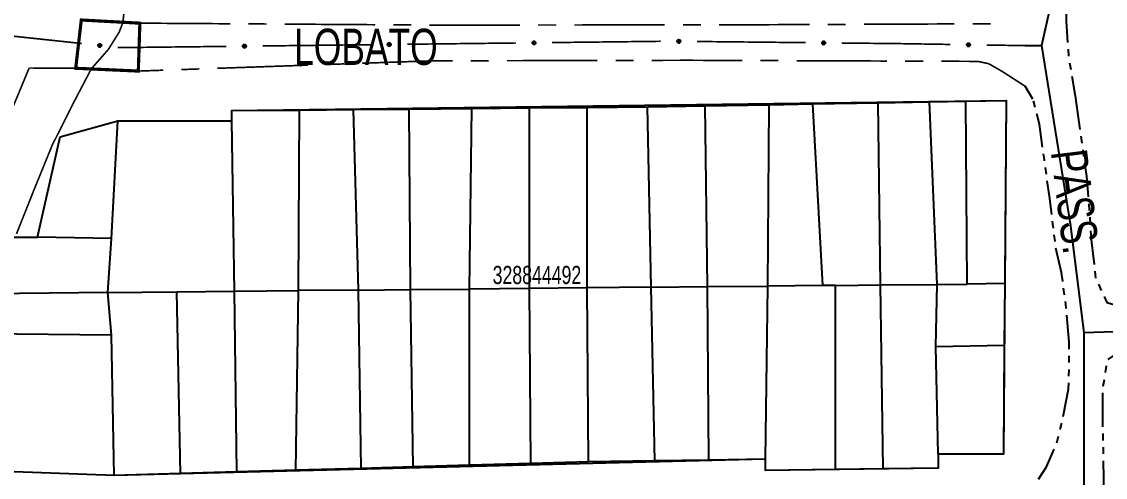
# Model space of a CAD drawing. Extents: x 203614 to 206284, y 4847494 to 4848495.
# Drawn here: x 204526.1 to 204645.8, y 4848072.4 to 4848122.8 of the extents above; entities that cross this region are included whole.
import ezdxf

# ---------------------------------------------------------------- set-up
doc = ezdxf.new("R2010")
doc.units = 0
doc.header["$LTSCALE"] = 1.5
doc.header["$MEASUREMENT"] = 0
doc.linetypes.add('PHANTOMX2', pattern=[5, 2.5, -0.5, 0.5, -0.5, 0.5, -0.5])
for name, color, linetype in [('CD-MALHA-LOTES', 40, 'CONTINUOUS'), ('CD_TXT_QUADRA', 7, 'CONTINUOUS'), ('HD-VALAS-DRENOS', 170, 'CONTINUOUS'), ('RU-QUADRAS', 210, 'CONTINUOUS'), ('SV-EIXO-RUA-N-PAV', 6, 'CONTINUOUS'), ('SV-PONTE-BUEIRO', 249, 'CONTINUOUS'), ('SV-RUA-NAO-PAV-S-GUIA-C-GUIA', 7, 'PHANTOMX2'), ('SV-RUA-PAVIM-S-GUIA-C-GUIA', 7, 'CONTINUOUS'), ('SV-TXT-RUA-N-PAV-S-GUIA-C-GUIA', 7, 'CONTINUOUS')]:
    doc.layers.add(name, color=color, linetype=linetype)
doc.styles.add('ARIAL', font='ARIAL.TTF')

msp = doc.modelspace()

# ---------------------------------------------------------------- linework, layer by layer
at = {"layer": 'CD-MALHA-LOTES', "flags": 128}
for points in [[(204626.41, 4848113.9), (204630.43, 4848113.97)], [(204630.43, 4848113.97), (204634.86, 4848114.05)], [(204630.57, 4848093.78), (204630.43, 4848113.97)], [(204634.86, 4848114.05), (204634.72, 4848093.83)], [(204549.33, 4848112.94), (204556.8, 4848113.01)], [(204549.33, 4848111.83), (204549.33, 4848112.94)], [(204556.67, 4848093.06), (204556.8, 4848113.01)], [(204556.8, 4848113.01), (204562.76, 4848113.06)], [(204562.76, 4848113.06), (204568.92, 4848113.12)], [(204563.31, 4848093.12), (204562.76, 4848113.06)], [(204568.92, 4848113.12), (204575.85, 4848113.18)], [(204569.06, 4848093.18), (204568.92, 4848113.12)], [(204575.57, 4848093.24), (204575.85, 4848113.18)], [(204575.85, 4848113.18), (204582.22, 4848113.24)], [(204582.22, 4848113.24), (204588.6, 4848113.3)], [(204582.22, 4848093.31), (204582.22, 4848113.24)], [(204588.59, 4848093.37), (204588.6, 4848113.3)], [(204588.6, 4848113.3), (204595.24, 4848113.36)], [(204595.24, 4848113.36), (204601.62, 4848113.47)], [(204595.66, 4848093.44), (204595.24, 4848113.36)], [(204601.62, 4848113.47), (204608.68, 4848113.59)], [(204601.89, 4848093.5), (204601.62, 4848113.47)], [(204608.54, 4848093.57), (204608.68, 4848113.59)], [(204608.68, 4848113.59), (204613.53, 4848113.68)], [(204613.53, 4848113.68), (204620.74, 4848113.8)], [(204614.64, 4848093.63), (204613.53, 4848113.68)], [(204620.74, 4848113.8), (204626.41, 4848113.9)], [(204621.01, 4848093.69), (204620.74, 4848113.8)], [(204627.24, 4848093.75), (204626.41, 4848113.9)], [(204530.35, 4848110.03), (204536.72, 4848111.83)], [(204536.03, 4848098.81), (204536.72, 4848111.83)], [(204536.72, 4848111.83), (204549.33, 4848111.83)], [(204549.6, 4848092.99), (204549.33, 4848111.83)], [(204527.86, 4848098.95), (204530.35, 4848110.03)], [(204522.73, 4848098.95), (204527.86, 4848098.95)], [(204536.03, 4848098.81), (204527.86, 4848098.95)], [(204535.61, 4848092.85), (204536.03, 4848098.81)], [(204601.89, 4848093.5), (204608.54, 4848093.57)], [(204608.27, 4848074.43), (204608.54, 4848093.57)], [(204614.64, 4848093.63), (204608.54, 4848093.57)], [(204616.02, 4848093.64), (204614.64, 4848093.63)], [(204616.02, 4848093.64), (204621.01, 4848093.69)], [(204616.02, 4848073.3), (204616.02, 4848093.64)], [(204621.01, 4848093.69), (204627.24, 4848093.75)], [(204621.28, 4848073.38), (204621.01, 4848093.69)], [(204627.1, 4848086.9), (204627.24, 4848093.75)], [(204627.24, 4848093.75), (204630.57, 4848093.78)], [(204634.72, 4848093.83), (204630.57, 4848093.78)], [(204634.72, 4848093.83), (204634.67, 4848087.04)], [(204535.61, 4848092.85), (204522.59, 4848092.72)], [(204535.61, 4848092.85), (204543.23, 4848092.92)], [(204536.03, 4848088.15), (204535.61, 4848092.85)], [(204543.23, 4848092.92), (204549.6, 4848092.99)], [(204543.65, 4848072.85), (204543.23, 4848092.92)], [(204549.6, 4848092.99), (204556.67, 4848093.06)], [(204549.89, 4848073.03), (204549.6, 4848092.99)], [(204556.39, 4848073.22), (204556.67, 4848093.06)], [(204563.31, 4848093.12), (204556.67, 4848093.06)], [(204563.31, 4848093.12), (204569.06, 4848093.18)], [(204563.6, 4848073.43), (204563.31, 4848093.12)], [(204569.06, 4848093.18), (204575.57, 4848093.24)], [(204569.35, 4848073.59), (204569.06, 4848093.18)], [(204582.22, 4848093.31), (204575.57, 4848093.24)], [(204575.57, 4848073.78), (204575.57, 4848093.24)], [(204588.59, 4848093.37), (204582.22, 4848093.31)], [(204582.36, 4848073.97), (204582.22, 4848093.31)], [(204595.66, 4848093.44), (204588.59, 4848093.37)], [(204588.73, 4848074.16), (204588.59, 4848093.37)], [(204595.66, 4848093.44), (204601.89, 4848093.5)], [(204596.07, 4848074.26), (204595.66, 4848093.44)], [(204602.04, 4848074.35), (204601.89, 4848093.5)], [(204536.03, 4848088.15), (204522.04, 4848088.29)], [(204536.31, 4848072.63), (204536.03, 4848088.15)], [(204627.1, 4848086.9), (204634.67, 4848087.04)], [(204627.38, 4848074.99), (204627.1, 4848086.9)], [(204634.67, 4848087.04), (204634.58, 4848074.99)], [(204608.27, 4848074.43), (204602.04, 4848074.35)], [(204608.27, 4848073.19), (204608.27, 4848074.43)], [(204634.58, 4848074.99), (204627.38, 4848074.99)], [(204627.38, 4848074.99), (204627.38, 4848073.47)], [(204536.31, 4848072.63), (204517.19, 4848073.33)], [(204556.39, 4848073.22), (204549.89, 4848073.03)], [(204563.6, 4848073.43), (204556.39, 4848073.22)], [(204569.35, 4848073.59), (204563.6, 4848073.43)], [(204575.57, 4848073.78), (204569.35, 4848073.59)], [(204582.36, 4848073.97), (204575.57, 4848073.78)], [(204588.73, 4848074.16), (204582.36, 4848073.97)], [(204596.07, 4848074.26), (204588.73, 4848074.16)], [(204602.04, 4848074.35), (204596.07, 4848074.26)], [(204616.02, 4848073.3), (204608.27, 4848073.19)], [(204621.28, 4848073.38), (204616.02, 4848073.3)], [(204627.38, 4848073.47), (204621.28, 4848073.38)], [(204543.65, 4848072.85), (204536.31, 4848072.63)], [(204549.89, 4848073.03), (204543.65, 4848072.85)]]:
    msp.add_lwpolyline(points, dxfattribs=at)
at = {"layer": 'HD-VALAS-DRENOS', "const_width": 0.18, "flags": 128}
msp.add_lwpolyline([(204537.56, 4848125.37), (204537.29, 4848122.7), (204536.88, 4848121.62), (204535.67, 4848119.69), (204533.79, 4848117.55), (204531.76, 4848113.67), (204529.47, 4848109.11), (204527.52, 4848104.33), (204525.53, 4848099.33)], dxfattribs=at)
at = {"layer": 'RU-QUADRAS', "color": 6, "linetype": 'Continuous'}
msp.add_lwpolyline([(204517.19, 4848073.33), (204522.04, 4848088.29), (204519.13, 4848088.29), (204520.65, 4848092.72), (204522.59, 4848092.72), (204522.73, 4848098.95), (204527.86, 4848098.95), (204530.35, 4848110.03), (204536.72, 4848111.83), (204549.33, 4848111.83), (204549.33, 4848112.94), (204634.86, 4848114.05), (204634.58, 4848074.99), (204627.38, 4848074.99), (204627.38, 4848073.47), (204608.27, 4848073.19), (204608.27, 4848074.43), (204536.31, 4848072.63)], close=True, dxfattribs=at)
at = {"layer": 'SV-EIXO-RUA-N-PAV', "flags": 128}
for points in [[(204647.894567, 4848133.867976), (204642.78012, 4848133.22867), (204641.084177, 4848130.296692), (204638.771905, 4848120.140793), (204641.968999, 4848100.212735), (204643.443703, 4848088.415104), (204643.443703, 4848067.179369), (204643.443703, 4848059.215969), (204646.09817, 4848048.893042), (204643.148762, 4848025.592722), (204644.294965, 4848015.849996), (204644.918407, 4848010.550743), (204646.393111, 4848008.191217), (204644.623466, 4847991.674535), (204642.853821, 4847981.94149), (204644.993902, 4847962.480581)], [(204534.551772, 4848120.127518), (204534.904949, 4848120.124721)], [(204534.553445, 4848120.162891), (204534.905607, 4848120.160484)], [(204534.555146, 4848120.144499), (204534.903252, 4848120.140192)], [(204534.557801, 4848120.091744), (204534.897982, 4848120.091182)], [(204534.558156, 4848120.108497), (204534.898411, 4848120.107774)], [(204534.559634, 4848120.19771), (204534.89712, 4848120.19631)], [(204534.560422, 4848120.180987), (204534.896607, 4848120.180699)], [(204534.569306, 4848120.071624), (204534.88514, 4848120.073514)], [(204534.570835, 4848120.214181), (204534.8841, 4848120.217718)], [(204534.572659, 4848120.231939), (204534.880101, 4848120.237273)], [(204534.576709, 4848120.053958), (204534.881926, 4848120.056926)], [(204534.586675, 4848120.246794), (204534.860593, 4848120.25454)], [(204534.595671, 4848120.035868), (204534.866441, 4848120.039834)], [(204534.599401, 4848120.265404), (204534.848494, 4848120.274799)], [(204534.606673, 4848120.015553), (204534.857118, 4848120.023113)], [(204534.620589, 4848120.28159), (204534.824295, 4848120.287242)], [(204534.629401, 4848120.004813), (204534.830104, 4848120.008042)], [(204534.637029, 4848120.296649), (204534.814893, 4848120.29895)], [(204534.640672, 4848119.990514), (204534.818616, 4848119.992244)], [(204534.659058, 4848120.307665), (204534.789259, 4848120.306086)], [(204534.661434, 4848119.983546), (204534.793136, 4848119.983179)], [(204534.673429, 4848119.976238), (204534.780519, 4848119.973721)], [(204534.675756, 4848120.315807), (204534.781439, 4848120.3133)], [(204550.538284, 4848120.061748), (204550.88827, 4848120.100911)], [(204550.540321, 4848120.097054), (204550.875615, 4848120.135486)], [(204550.540797, 4848120.026425), (204550.891836, 4848120.06532)], [(204550.542143, 4848120.043685), (204550.888325, 4848120.080482)], [(204550.543077, 4848120.080541), (204550.876947, 4848120.119923)], [(204550.549216, 4848120.13258), (204550.853881, 4848120.174154)], [(204550.54938, 4848120.00829), (204550.887343, 4848120.04772)], [(204550.5495, 4848120.114731), (204550.860159, 4848120.155207)], [(204550.551004, 4848119.991612), (204550.888875, 4848120.031193)], [(204550.561381, 4848120.148985), (204550.832472, 4848120.188999)], [(204550.564803, 4848119.97299), (204550.878207, 4848120.012133)], [(204550.571823, 4848120.168967), (204550.818067, 4848120.207688)], [(204550.574238, 4848119.956321), (204550.876974, 4848119.995282)], [(204550.590952, 4848120.18754), (204550.792569, 4848120.217189)], [(204550.595203, 4848119.940594), (204550.863613, 4848119.976483)], [(204550.6055, 4848120.204433), (204550.78185, 4848120.227706)], [(204550.608525, 4848119.921719), (204550.856329, 4848119.958778)], [(204550.626076, 4848120.217972), (204550.755554, 4848120.231767)], [(204550.632362, 4848119.913737), (204550.831281, 4848119.940625)], [(204550.641697, 4848120.228028), (204550.746938, 4848120.238009)], [(204550.645241, 4848119.900867), (204550.821738, 4848119.923581)], [(204550.66668, 4848119.896398), (204550.797506, 4848119.911573)], [(204566.537191, 4848120.248764), (204566.887177, 4848120.287927)], [(204566.539228, 4848120.28407), (204566.874522, 4848120.322502)], [(204566.539704, 4848120.213441), (204566.890743, 4848120.252337)], [(204566.54105, 4848120.230701), (204566.887232, 4848120.267499)], [(204566.541984, 4848120.267557), (204566.875854, 4848120.306939)], [(204566.548123, 4848120.319596), (204566.852788, 4848120.36117)], [(204566.548287, 4848120.195306), (204566.88625, 4848120.234736)], [(204566.548407, 4848120.301747), (204566.859066, 4848120.342223)], [(204566.549911, 4848120.178628), (204566.887782, 4848120.21821)], [(204566.560288, 4848120.336001), (204566.831379, 4848120.376015)], [(204566.56371, 4848120.160006), (204566.877114, 4848120.19915)], [(204566.57073, 4848120.355983), (204566.816974, 4848120.394704)], [(204566.573145, 4848120.143337), (204566.875881, 4848120.182298)], [(204566.589859, 4848120.374556), (204566.791476, 4848120.404205)], [(204566.59411, 4848120.127611), (204566.86252, 4848120.163499)], [(204566.604407, 4848120.391449), (204566.780757, 4848120.414722)], [(204566.607432, 4848120.108735), (204566.855236, 4848120.145794)], [(204566.624983, 4848120.404988), (204566.754461, 4848120.418784)], [(204566.631269, 4848120.100753), (204566.830188, 4848120.127641)], [(204566.640604, 4848120.415044), (204566.745845, 4848120.425025)], [(204566.644148, 4848120.087883), (204566.820645, 4848120.110598)], [(204566.665587, 4848120.083414), (204566.796413, 4848120.098589)], [(204566.678361, 4848120.077572), (204566.785, 4848120.087709)], [(204582.536098, 4848120.43578), (204582.886084, 4848120.474943)], [(204582.538135, 4848120.471086), (204582.873429, 4848120.509518)], [(204582.538611, 4848120.400457), (204582.88965, 4848120.439353)], [(204582.539957, 4848120.417717), (204582.886139, 4848120.454515)], [(204582.540891, 4848120.454573), (204582.874761, 4848120.493956)], [(204582.54703, 4848120.506613), (204582.851695, 4848120.548187)], [(204582.547194, 4848120.382322), (204582.885157, 4848120.421752)], [(204582.547314, 4848120.488763), (204582.857973, 4848120.529239)], [(204582.548818, 4848120.365644), (204582.886689, 4848120.405226)], [(204582.559195, 4848120.523018), (204582.830286, 4848120.563031)], [(204582.562617, 4848120.347022), (204582.876021, 4848120.386166)], [(204582.569637, 4848120.542999), (204582.815881, 4848120.58172)], [(204582.572052, 4848120.330353), (204582.874788, 4848120.369314)], [(204582.588766, 4848120.561573), (204582.790383, 4848120.591222)], [(204582.593017, 4848120.314627), (204582.861427, 4848120.350515)], [(204582.603314, 4848120.578465), (204582.779664, 4848120.601738)], [(204582.606339, 4848120.295751), (204582.854143, 4848120.33281)], [(204582.62389, 4848120.592005), (204582.753368, 4848120.6058)], [(204582.630176, 4848120.287769), (204582.829095, 4848120.314657)], [(204582.639511, 4848120.60206), (204582.744752, 4848120.612041)], [(204582.643055, 4848120.274899), (204582.819552, 4848120.297614)], [(204582.664494, 4848120.27043), (204582.79532, 4848120.285605)], [(204582.677268, 4848120.264588), (204582.783907, 4848120.274726)], [(204598.535087, 4848120.604613), (204598.885859, 4848120.635964)], [(204598.536812, 4848120.569243), (204598.888631, 4848120.600302)], [(204598.537911, 4848120.639865), (204598.873979, 4848120.670812)], [(204598.538543, 4848120.586469), (204598.885459, 4848120.615539)], [(204598.540298, 4848120.623294), (204598.874964, 4848120.655223)], [(204598.544989, 4848120.550921), (204598.883748, 4848120.582806)], [(204598.546241, 4848120.534211), (204598.88491, 4848120.56625)], [(204598.547482, 4848120.657333), (204598.858967, 4848120.690873)], [(204598.547597, 4848120.675184), (204598.853113, 4848120.709955)], [(204598.559621, 4848120.515286), (204598.87382, 4848120.547432)], [(204598.560124, 4848120.691314), (204598.83204, 4848120.725273)], [(204598.568682, 4848120.498411), (204598.872211, 4848120.530612)], [(204598.571008, 4848120.711058), (204598.818055, 4848120.744279)], [(204598.589292, 4848120.482221), (204598.858435, 4848120.512116)], [(204598.590547, 4848120.7292), (204598.792775, 4848120.754347)], [(204598.602189, 4848120.463053), (204598.850758, 4848120.494578)], [(204598.605469, 4848120.745764), (204598.782294, 4848120.7651)], [(204598.625842, 4848120.454541), (204598.825312, 4848120.476988)], [(204598.626341, 4848120.758842), (204598.756094, 4848120.769746)], [(204598.638431, 4848120.441388), (204598.81539, 4848120.460161)], [(204598.642182, 4848120.768546), (204598.747619, 4848120.776178)], [(204598.659765, 4848120.436442), (204598.790897, 4848120.448696)], [(204598.672406, 4848120.430317), (204598.779244, 4848120.438074)], [(204614.534187, 4848120.434872), (204614.884959, 4848120.466223)], [(204614.535912, 4848120.399502), (204614.887731, 4848120.430561)], [(204614.537011, 4848120.470124), (204614.873078, 4848120.501071)], [(204614.537642, 4848120.416728), (204614.884559, 4848120.445798)], [(204614.539398, 4848120.453553), (204614.874063, 4848120.485482)], [(204614.544088, 4848120.38118), (204614.882847, 4848120.413066)], [(204614.545341, 4848120.36447), (204614.884009, 4848120.396509)], [(204614.546582, 4848120.487592), (204614.858066, 4848120.521132)], [(204614.546696, 4848120.505443), (204614.852212, 4848120.540214)], [(204614.558721, 4848120.345545), (204614.87292, 4848120.377691)], [(204614.559224, 4848120.521573), (204614.831139, 4848120.555532)], [(204614.567782, 4848120.32867), (204614.871311, 4848120.360871)], [(204614.570108, 4848120.541317), (204614.817154, 4848120.574538)], [(204614.588391, 4848120.31248), (204614.857534, 4848120.342375)], [(204614.589647, 4848120.559459), (204614.791874, 4848120.584606)], [(204614.601289, 4848120.293312), (204614.849857, 4848120.324837)], [(204614.604568, 4848120.576023), (204614.781393, 4848120.595359)], [(204614.624942, 4848120.2848), (204614.824411, 4848120.307247)], [(204614.625441, 4848120.589101), (204614.755194, 4848120.600005)], [(204614.637531, 4848120.271647), (204614.81449, 4848120.29042)], [(204614.641282, 4848120.598805), (204614.746719, 4848120.606437)], [(204614.658865, 4848120.266701), (204614.789996, 4848120.278955)], [(204614.671505, 4848120.260576), (204614.778344, 4848120.268333)], [(204630.532784, 4848120.225965), (204630.883718, 4848120.255449)], [(204630.534321, 4848120.190586), (204630.8863, 4848120.219773)], [(204630.535796, 4848120.261201), (204630.872023, 4848120.290359)], [(204630.536143, 4848120.207803), (204630.883209, 4848120.235026)], [(204630.538094, 4848120.244618), (204630.872925, 4848120.274766)], [(204630.5424, 4848120.172221), (204630.881323, 4848120.202303)], [(204630.543563, 4848120.155504), (204630.882398, 4848120.185741)], [(204630.545459, 4848120.278618), (204630.857118, 4848120.3105)], [(204630.545669, 4848120.296469), (204630.851365, 4848120.329613)], [(204630.556842, 4848120.136509), (204630.871208, 4848120.166983)], [(204630.558282, 4848120.312531), (204630.830374, 4848120.345043)], [(204630.565814, 4848120.119585), (204630.869509, 4848120.150172)], [(204630.569271, 4848120.332217), (204630.816491, 4848120.364123)], [(204630.586336, 4848120.103286), (204630.855635, 4848120.131749)], [(204630.588906, 4848120.350255), (204630.791265, 4848120.374325)], [(204630.599132, 4848120.08405), (204630.847864, 4848120.114252)], [(204630.603915, 4848120.36674), (204630.780841, 4848120.385134)], [(204630.622739, 4848120.075412), (204630.822325, 4848120.096797)], [(204630.624857, 4848120.379706), (204630.754666, 4848120.38992)], [(204630.635258, 4848120.062192), (204630.812315, 4848120.080024)], [(204630.64075, 4848120.389326), (204630.746226, 4848120.396397)], [(204630.656565, 4848120.057132), (204630.78776, 4848120.068689)], [(204630.669173, 4848120.05094), (204630.776051, 4848120.058129)], [(204636.979423, 4848120.118206), (204638.771905, 4848120.140793)], [(204550.679454, 4848119.890556), (204550.786093, 4848119.900693)], [(205129.523234, 4848097.399761), (205062.804025, 4848096.340726), (205031.605903, 4848097.619337), (205027.341935, 4848097.400672), (205011.659562, 4848096.596448), (204858.098311, 4848094.294947), (204835.186221, 4848093.747793), (204729.597847, 4848091.226279), (204643.443703, 4848088.415104)]]:
    msp.add_lwpolyline(points, dxfattribs=at)
at = {"layer": 'SV-EIXO-RUA-N-PAV', "const_width": 0.18, "flags": 128}
for points in [[(204520.81, 4848121.63), (204532.741905, 4848120.353426)], [(204536.719207, 4848119.927901), (204536.98, 4848119.9)], [(204536.98, 4848119.9), (204548.716917, 4848120.037196)], [(204552.716643, 4848120.08395), (204564.715824, 4848120.224213)], [(204568.71555, 4848120.270967), (204580.714731, 4848120.411229)], [(204584.714457, 4848120.457983), (204596.713638, 4848120.598245)], [(204600.713401, 4848120.578242), (204612.712725, 4848120.450936)], [(204616.7125, 4848120.408501), (204622.712162, 4848120.344848)], [(204622.712162, 4848120.344848), (204623.17, 4848120.34)], [(204623.17, 4848120.34), (204628.711434, 4848120.25172)], [(204632.710926, 4848120.188004), (204636.710419, 4848120.124288)], [(204636.710419, 4848120.124288), (204636.98, 4848120.12)]]:
    msp.add_lwpolyline(points, dxfattribs=at)
at = {"layer": 'SV-EIXO-RUA-N-PAV', "flags": 128}
for points in [[(204534.599401, 4848120.265404), (204534.637029, 4848120.296649), (204534.675756, 4848120.315807), (204534.712657, 4848120.32249), (204534.746804, 4848120.319892), (204534.781439, 4848120.3133), (204534.814893, 4848120.29895), (204534.848494, 4848120.274799), (204534.880101, 4848120.237273), (204534.89712, 4848120.19631), (204534.905607, 4848120.160484), (204534.904949, 4848120.124721), (204534.897982, 4848120.091182), (204534.881926, 4848120.056926), (204534.857118, 4848120.023113), (204534.818616, 4848119.992244), (204534.780519, 4848119.973721), (204534.744658, 4848119.968195), (204534.708709, 4848119.969084), (204534.673429, 4848119.976238), (204534.640672, 4848119.990514), (204534.606673, 4848120.015553), (204534.576709, 4848120.053958), (204534.557801, 4848120.091744), (204534.551772, 4848120.127518), (204534.553445, 4848120.162891), (204534.559634, 4848120.19771), (204534.572659, 4848120.231939), (204534.599401, 4848120.265404)], [(204550.571823, 4848120.168967), (204550.6055, 4848120.204433), (204550.641697, 4848120.228028), (204550.677551, 4848120.239018), (204550.711766, 4848120.240468), (204550.746938, 4848120.238009), (204550.78185, 4848120.227706), (204550.818067, 4848120.207688), (204550.853881, 4848120.174154), (204550.875615, 4848120.135486), (204550.88827, 4848120.100911), (204550.891836, 4848120.06532), (204550.888875, 4848120.031193), (204550.876974, 4848119.995282), (204550.856329, 4848119.958778), (204550.821738, 4848119.923581), (204550.786093, 4848119.900693), (204550.751134, 4848119.890974), (204550.715331, 4848119.887615), (204550.679454, 4848119.890556), (204550.645241, 4848119.900867), (204550.608525, 4848119.921719), (204550.574238, 4848119.956321), (204550.551004, 4848119.991612), (204550.540797, 4848120.026425), (204550.538284, 4848120.061748), (204550.540321, 4848120.097054), (204550.549216, 4848120.13258), (204550.571823, 4848120.168967)], [(204566.57073, 4848120.355983), (204566.604407, 4848120.391449), (204566.640604, 4848120.415044), (204566.676458, 4848120.426034), (204566.710673, 4848120.427484), (204566.745845, 4848120.425025), (204566.780757, 4848120.414722), (204566.816974, 4848120.394704), (204566.852788, 4848120.36117), (204566.874522, 4848120.322502), (204566.887177, 4848120.287927), (204566.890743, 4848120.252337), (204566.887782, 4848120.21821), (204566.875881, 4848120.182298), (204566.855236, 4848120.145794), (204566.820645, 4848120.110598), (204566.785, 4848120.087709), (204566.750041, 4848120.07799), (204566.714238, 4848120.074631), (204566.678361, 4848120.077572), (204566.644148, 4848120.087883), (204566.607432, 4848120.108735), (204566.573145, 4848120.143337), (204566.549911, 4848120.178628), (204566.539704, 4848120.213441), (204566.537191, 4848120.248764), (204566.539228, 4848120.28407), (204566.548123, 4848120.319596), (204566.57073, 4848120.355983)], [(204582.569637, 4848120.542999), (204582.603314, 4848120.578465), (204582.639511, 4848120.60206), (204582.675365, 4848120.61305), (204582.70958, 4848120.6145), (204582.744752, 4848120.612041), (204582.779664, 4848120.601738), (204582.815881, 4848120.58172), (204582.851695, 4848120.548187), (204582.873429, 4848120.509518), (204582.886084, 4848120.474943), (204582.88965, 4848120.439353), (204582.886689, 4848120.405226), (204582.874788, 4848120.369314), (204582.854143, 4848120.33281), (204582.819552, 4848120.297614), (204582.783907, 4848120.274726), (204582.748948, 4848120.265006), (204582.713145, 4848120.261648), (204582.677268, 4848120.264588), (204582.643055, 4848120.274899), (204582.606339, 4848120.295751), (204582.572052, 4848120.330353), (204582.548818, 4848120.365644), (204582.538611, 4848120.400457), (204582.536098, 4848120.43578), (204582.538135, 4848120.471086), (204582.54703, 4848120.506613), (204582.569637, 4848120.542999)], [(204598.571008, 4848120.711058), (204598.605469, 4848120.745764), (204598.642182, 4848120.768546), (204598.678272, 4848120.778734), (204598.712512, 4848120.779421), (204598.747619, 4848120.776178), (204598.782294, 4848120.7651), (204598.818055, 4848120.744279), (204598.853113, 4848120.709955), (204598.873979, 4848120.670812), (204598.885859, 4848120.635964), (204598.888631, 4848120.600302), (204598.88491, 4848120.56625), (204598.872211, 4848120.530612), (204598.850758, 4848120.494578), (204598.81539, 4848120.460161), (204598.779244, 4848120.438074), (204598.744077, 4848120.429136), (204598.708208, 4848120.426576), (204598.672406, 4848120.430317), (204598.638431, 4848120.441388), (204598.602189, 4848120.463053), (204598.568682, 4848120.498411), (204598.546241, 4848120.534211), (204598.536812, 4848120.569243), (204598.535087, 4848120.604613), (204598.537911, 4848120.639865), (204598.547597, 4848120.675184), (204598.571008, 4848120.711058)], [(204614.570108, 4848120.541317), (204614.604568, 4848120.576023), (204614.641282, 4848120.598805), (204614.677372, 4848120.608993), (204614.711611, 4848120.60968), (204614.746719, 4848120.606437), (204614.781393, 4848120.595359), (204614.817154, 4848120.574538), (204614.852212, 4848120.540214), (204614.873078, 4848120.501071), (204614.884959, 4848120.466223), (204614.887731, 4848120.430561), (204614.884009, 4848120.396509), (204614.871311, 4848120.360871), (204614.849857, 4848120.324837), (204614.81449, 4848120.29042), (204614.778344, 4848120.268333), (204614.743177, 4848120.259395), (204614.707308, 4848120.256836), (204614.671505, 4848120.260576), (204614.637531, 4848120.271647), (204614.601289, 4848120.293312), (204614.567782, 4848120.32867), (204614.545341, 4848120.36447), (204614.535912, 4848120.399502), (204614.534187, 4848120.434872), (204614.537011, 4848120.470124), (204614.546696, 4848120.505443), (204614.570108, 4848120.541317)], [(204630.569271, 4848120.332217), (204630.603915, 4848120.36674), (204630.64075, 4848120.389326), (204630.676894, 4848120.399321), (204630.711136, 4848120.399826), (204630.746226, 4848120.396397), (204630.780841, 4848120.385134), (204630.816491, 4848120.364123), (204630.851365, 4848120.329613), (204630.872023, 4848120.290359), (204630.883718, 4848120.255449), (204630.8863, 4848120.219773), (204630.882398, 4848120.185741), (204630.869509, 4848120.150172), (204630.847864, 4848120.114252), (204630.812315, 4848120.080024), (204630.776051, 4848120.058129), (204630.740838, 4848120.049378), (204630.704955, 4848120.04701), (204630.669173, 4848120.05094), (204630.635258, 4848120.062192), (204630.599132, 4848120.08405), (204630.565814, 4848120.119585), (204630.543563, 4848120.155504), (204630.534321, 4848120.190586), (204630.532784, 4848120.225965), (204630.535796, 4848120.261201), (204630.545669, 4848120.296469), (204630.569271, 4848120.332217)]]:
    msp.add_lwpolyline(points, close=True, dxfattribs=at)
at = {"layer": 'SV-PONTE-BUEIRO', "const_width": 0.35, "flags": 128}
msp.add_lwpolyline([(204532.69, 4848122.95), (204539.16, 4848122.6), (204538.99, 4848117.31), (204532.07, 4848117.62)], close=True, dxfattribs=at)
at = {"layer": 'SV-RUA-NAO-PAV-S-GUIA-C-GUIA', "flags": 128}
for points in [[(204642.634943, 4848131.584897), (204641.495105, 4848126.326051), (204641.495105, 4848122.857242), (204641.775855, 4848118.890435), (204642.484347, 4848114.560768)], [(204637.839794, 4848114.206522), (204636.982124, 4848115.632591)], [(204638.454321, 4848072.252018), (204639.34304, 4848073.608296), (204640.42188, 4848076.116324), (204641.099662, 4848078.721855), (204641.770072, 4848082.177743), (204641.810122, 4848083.328542), (204641.854577, 4848087.362584), (204641.460971, 4848091.61353), (204640.988643, 4848095.077264), (204640.358873, 4848097.832507), (204640.043988, 4848100.430307), (204639.650382, 4848103.500435), (204639.099334, 4848107.515218), (204638.548285, 4848111.451279), (204637.839794, 4848114.206522)], [(204642.484347, 4848114.560768), (204643.114116, 4848110.19174), (204643.743886, 4848105.70463), (204644.058771, 4848101.926011), (204644.294935, 4848098.383556), (204644.767262, 4848094.447494), (204645.989286, 4848091.759033), (204647.844935, 4848091.220544), (204651.523529, 4848091.199022)], [(204650.273368, 4848050.866829), (204647.794704, 4848050.851105), (204646.566642, 4848053.342746), (204645.996171, 4848056.342302), (204645.918827, 4848059.493304), (204645.742303, 4848062.54363), (204645.714115, 4848065.794991), (204645.686362, 4848068.996331), (204645.65774, 4848072.297713), (204645.628686, 4848075.649116), (204645.552209, 4848078.700077), (204645.571009, 4848082.301902), (204646.094384, 4848085.406691), (204648.630851, 4848087.123586), (204651.523529, 4848087.952146)]]:
    msp.add_lwpolyline(points, dxfattribs=at)
at = {"layer": 'SV-RUA-NAO-PAV-S-GUIA-C-GUIA', "const_width": 0.18, "flags": 128}
for points in [[(204539.16, 4848122.6), (204549.15979, 4848122.535202)], [(204551.159748, 4848122.522242), (204553.159706, 4848122.509282)], [(204555.159664, 4848122.496323), (204565.159454, 4848122.431525)], [(204567.159412, 4848122.418565), (204569.15937, 4848122.405605)], [(204571.159328, 4848122.392646), (204571.57, 4848122.39)], [(204571.57, 4848122.39), (204581.159318, 4848122.396121)], [(204583.159317, 4848122.397397), (204585.159317, 4848122.398674)], [(204587.159316, 4848122.399951), (204597.159314, 4848122.406333)], [(204599.159314, 4848122.40761), (204601.159314, 4848122.408887)], [(204603.159313, 4848122.410039), (204613.159225, 4848122.451982)], [(204615.159208, 4848122.46037), (204617.15919, 4848122.468759)], [(204619.159172, 4848122.477148), (204629.159085, 4848122.51909)], [(204631.159067, 4848122.527479), (204633.159049, 4848122.535867)], [(204532.07, 4848117.62), (204526.93, 4848117.65)], [(204545.733656, 4848117.545121), (204543.734871, 4848117.475431)], [(204557.726369, 4848117.963257), (204547.732442, 4848117.61481)], [(204561.72394, 4848118.102636), (204559.725155, 4848118.032946)], [(204571.4, 4848118.44), (204563.722726, 4848118.172325)], [(204571.71806, 4848118.440626), (204571.4, 4848118.44)], [(204573.718056, 4848118.444859), (204571.71806, 4848118.440626)], [(204577.718047, 4848118.453325), (204575.718051, 4848118.449092)], [(204589.71802, 4848118.478724), (204579.718042, 4848118.457559)], [(204593.718011, 4848118.487191), (204591.718015, 4848118.482957)], [(204599.77, 4848118.5), (204595.718006, 4848118.491424)], [(204600.717991, 4848118.496466), (204599.77, 4848118.5)], [(204605.717955, 4848118.477689), (204600.717991, 4848118.496466)], [(204609.717927, 4848118.462667), (204607.717941, 4848118.470178)], [(204621.717843, 4848118.417601), (204611.717913, 4848118.455156)], [(204625.717814, 4848118.402579), (204623.717828, 4848118.41009)], [(204631.73, 4848118.38), (204627.7178, 4848118.395068)], [(204632.696985, 4848118.178421), (204631.73, 4848118.38)], [(204632.947546, 4848118.126189), (204632.696985, 4848118.178421)], [(204633.592768, 4848117.755646), (204632.947546, 4848118.126189)], [(204634.470052, 4848117.251832), (204633.592768, 4848117.755646)], [(204539.7373, 4848117.336052), (204538.99, 4848117.31)], [(204541.736085, 4848117.405742), (204539.7373, 4848117.336052)], [(204635.300173, 4848116.71544), (204634.470052, 4848117.251832)], [(204636.98, 4848115.63), (204635.300173, 4848116.71544)]]:
    msp.add_lwpolyline(points, dxfattribs=at)
at = {"layer": 'SV-RUA-PAVIM-S-GUIA-C-GUIA', "const_width": 0.18, "flags": 128}
msp.add_lwpolyline([(204526.93, 4848117.65), (204508.54, 4848073.49)], dxfattribs=at)

# ---------------------------------------------------------------- texts
at = {"layer": 'CD_TXT_QUADRA', "style": 'ARIAL', "width": 0.7}
msp.add_text('328844492', height=2, dxfattribs=at).set_placement((204578.14, 4848093.79))
at = {"layer": 'SV-TXT-RUA-N-PAV-S-GUIA-C-GUIA', "style": 'ARIAL', "width": 0.7}
msp.add_text('LOBATO', height=4, dxfattribs=at).set_placement((204556.2, 4848117.99))
msp.add_text('PASS.', height=4, rotation=277, dxfattribs=at).set_placement((204639.807825, 4848108.381151))

doc.saveas('drawing.dxf')
